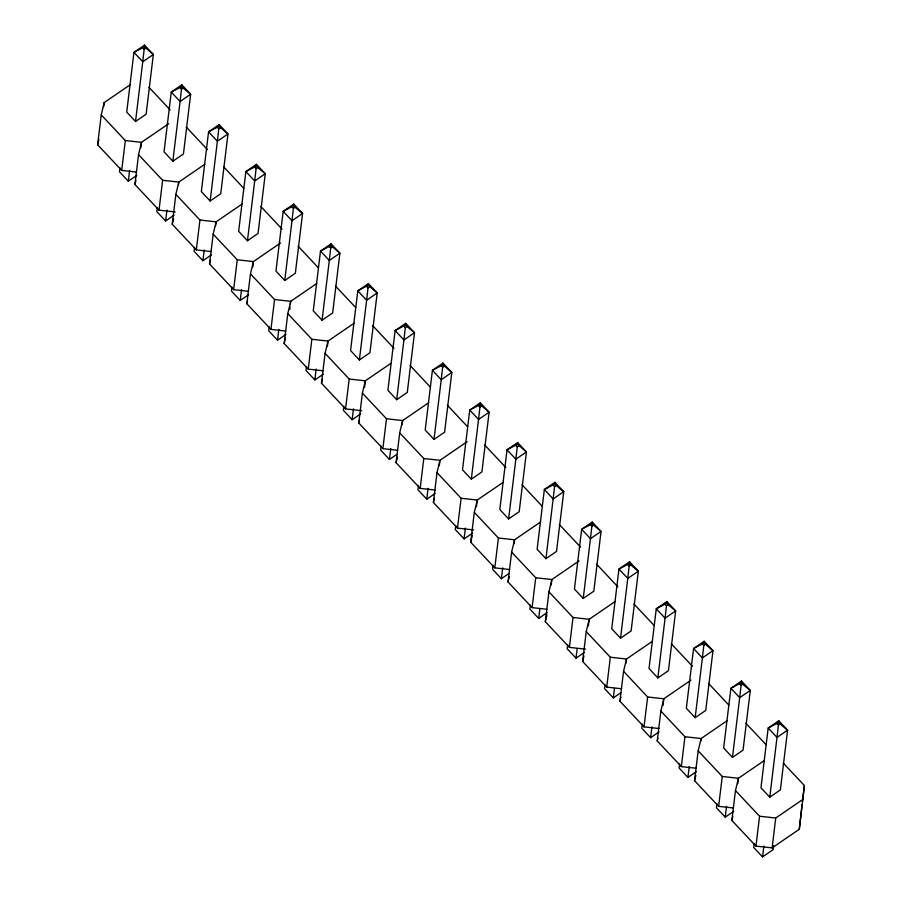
<?xml version="1.0" encoding="UTF-8"?>
<svg xmlns="http://www.w3.org/2000/svg" width="902" height="902" viewBox="0 0 902 902"><rect width="100%" height="100%" fill="white"/><g stroke="black" fill="none" stroke-linecap="round" stroke-linejoin="round"><path stroke-width="1.35" d="M135.537 121.477L142.764 61.731L153.351 54.492L144.421 46.848L144.534 45.1L133.947 52.35L126.72 112.096L135.537 121.477L146.124 114.238L153.351 54.492L144.534 45.1M172.846 161.221L180.073 101.486L190.66 94.236L183.083 88.035L181.73 86.592L181.843 84.844L171.256 92.094L164.029 151.84L172.846 161.221L183.433 153.983L190.66 94.236L181.843 84.844M210.155 200.977L217.382 141.231L227.969 133.981L219.039 126.336L219.152 124.589L208.565 131.839L201.338 191.585L210.155 200.977L220.742 193.727L227.969 133.981L219.152 124.589M247.464 240.721L254.691 180.975L265.278 173.725L257.701 167.524L256.348 166.092L256.461 164.333L245.874 171.583L238.647 231.329L247.464 240.721L258.04 233.471L265.278 173.725L256.461 164.333M284.773 280.466L292 220.719L302.587 213.47L295.01 207.268L293.657 205.836L293.77 204.077L283.183 211.327L275.956 271.074L284.773 280.466L295.349 273.216L302.587 213.47L293.77 204.077M322.07 320.21L329.309 260.464L339.896 253.214L330.966 245.581L331.079 243.833L320.492 251.072L313.265 310.818L322.07 320.21L332.658 312.96L339.896 253.214L331.079 243.833M359.379 359.954L366.618 300.208L377.205 292.958L368.275 285.325L368.388 283.578L357.801 290.816L350.574 350.562L359.379 359.954L369.967 352.705L377.205 292.958L368.388 283.578M396.688 399.699L403.927 339.953L414.514 332.703L406.937 326.513L405.584 325.07L405.697 323.322L395.11 330.572L387.883 390.307L396.688 399.699L407.276 392.449L414.514 332.703L405.697 323.322M433.997 439.443L441.236 379.697L451.812 372.458L442.893 364.814L443.006 363.066L432.419 370.316L425.192 430.051L433.997 439.443L444.585 432.193L451.812 372.458L443.006 363.066M471.306 479.188L478.545 419.441L489.121 412.203L480.202 404.558L480.315 402.811L469.728 410.06L462.5 469.807L471.306 479.188L481.893 471.949L489.121 412.203L480.315 402.811M508.615 518.932L515.843 459.197L526.43 451.947L517.511 444.303L517.624 442.555L507.037 449.805L499.809 509.551L508.615 518.932L519.202 511.693L526.43 451.947L517.624 442.555M545.924 558.676L553.152 498.941L563.739 491.691L556.173 485.49L554.82 484.047L554.933 482.299L544.346 489.549L537.118 549.295L545.924 558.676L556.511 551.438L563.739 491.691L554.933 482.299M583.233 598.432L590.46 538.686L601.048 531.436L592.129 523.803L592.242 522.044L581.655 529.294L574.427 589.04L583.233 598.432L593.82 591.182L601.048 531.436L592.242 522.044M620.542 638.176L627.769 578.43L638.357 571.18L630.791 564.979L629.438 563.547L629.551 561.788L618.964 569.038L611.725 628.784L620.542 638.176L631.129 630.926L638.357 571.18L629.551 561.788M657.851 677.921L665.078 618.174L675.666 610.925L668.1 604.723L666.747 603.291L666.86 601.544L656.273 608.782L649.034 668.529L657.851 677.921L668.438 670.671L675.666 610.925L666.86 601.544M695.16 717.665L702.387 657.919L712.975 650.669L704.056 643.036L704.158 641.288L693.582 648.527L686.343 708.273L695.16 717.665L705.747 710.415L712.975 650.669L704.158 641.288M732.469 757.409L739.696 697.663L750.284 690.413L742.718 684.223L741.365 682.78L741.467 681.033L730.891 688.271L723.652 748.017L732.469 757.409L743.056 750.16L750.284 690.413L741.467 681.033M769.778 797.154L777.005 737.408L787.593 730.169L780.016 723.968L778.674 722.525L778.776 720.777L768.188 728.027L760.961 787.762L769.778 797.154L780.365 789.904L787.593 730.169L778.776 720.777M764.468 760.442L738.422 778.268L735.48 790.558L731.86 820.437L755.955 846.099L772.112 847.88L799.285 829.288L802.081 804.561M799.285 829.288L804.381 785.552L783.184 762.968M145.774 48.291L144.151 49.396L142.764 61.731L133.947 52.35L144.421 46.848M183.083 88.035L181.46 89.151L180.073 101.486L171.256 92.094L181.73 86.592M220.392 127.78L218.769 128.896L217.382 141.231L208.565 131.839L219.039 126.336M257.701 167.524L256.078 168.64L254.691 180.975L245.874 171.583L256.348 166.092M295.01 207.268L293.387 208.385L292 220.719L283.183 211.327L293.657 205.836M332.319 247.013L330.696 248.129L329.309 260.464L320.492 251.072L330.966 245.581M369.628 286.768L368.005 287.873L366.618 300.208L357.801 290.816L368.275 285.325M406.937 326.513L405.314 327.618L403.927 339.953L395.11 330.572L405.584 325.07M444.246 366.257L442.623 367.362L441.236 379.697L432.419 370.316L442.893 364.814M481.555 406.001L479.932 407.106L478.545 419.441L469.728 410.06L480.202 404.558M518.864 445.746L517.241 446.862L515.843 459.197L507.037 449.805L517.511 444.303M556.173 485.49L554.55 486.606L553.152 498.941L544.346 489.549L554.82 484.047M593.482 525.235L591.859 526.351L590.46 538.686L581.655 529.294L592.129 523.803M630.791 564.979L629.168 566.095L627.769 578.43L618.964 569.038L629.438 563.547M668.1 604.723L666.477 605.84L665.078 618.174L656.273 608.782L666.747 603.291M705.409 644.479L703.786 645.584L702.387 657.919L693.582 648.527L704.056 643.036M742.718 684.223L741.094 685.328L739.696 697.663L730.891 688.271L741.365 682.78M780.016 723.968L778.403 725.073L777.005 737.408L768.188 728.027L778.674 722.525M136.529 172.056L121.714 170.422L97.619 144.76L101.238 114.892L104.181 102.591L130.215 84.765M103.685 106.661L104.181 102.591M119.989 167.761L119.492 171.831L128.309 181.223L136.777 175.428M121.714 170.422L125.322 140.554L101.238 114.892M128.309 181.223L129.617 170.365M175.18 211.959L159.011 210.166L134.928 184.504L138.547 154.637L141.49 142.336L168.663 123.732M140.836 147.77L141.49 142.336L125.322 140.554M157.298 207.505L156.801 211.587L165.607 220.967L174.086 215.172M159.011 210.166L162.631 180.299L138.547 154.637M165.607 220.967L166.926 210.11M211.147 251.545L196.32 249.91L172.237 224.248L175.856 194.381L178.799 182.08L204.833 164.254M178.472 184.797L178.799 182.08L162.631 180.299M194.595 247.249L194.11 251.331L202.916 260.712L211.395 254.916M196.32 249.91L199.94 220.043L175.856 194.381M202.916 260.712L204.235 249.854M248.456 291.301L233.629 289.655L209.546 263.993L213.165 234.125L216.108 221.824L242.142 203.999M215.612 225.906L216.108 221.824L199.94 220.043M231.904 286.994L231.419 291.075L240.225 300.456L248.693 294.661M233.629 289.655L237.249 259.787L213.165 234.125M240.225 300.456L241.544 289.598M285.765 331.045L270.938 329.41L246.855 303.748L250.463 273.87L253.417 261.569L280.59 242.976M252.752 267.003L253.417 261.569L237.249 259.787M269.213 326.75L268.728 330.82L277.534 340.212L286.002 334.405M270.938 329.41L274.558 299.532L250.463 273.87M277.534 340.212L278.853 329.343M323.074 370.79L308.247 369.155L284.164 343.493L287.772 313.614L290.726 301.313L316.76 283.487M289.734 309.465L290.061 306.748M290.399 304.03L290.726 301.313L274.558 299.532M306.522 366.494L306.037 370.564L314.843 379.956L323.311 374.161M308.247 369.155L311.867 339.276L287.772 313.614M314.843 379.956L316.162 369.087M361.725 410.681L345.556 408.899L321.473 383.237L325.081 353.358L328.035 341.069L354.069 323.243M327.37 346.492L328.035 341.069L311.867 339.276M343.831 406.238L343.346 410.309L352.152 419.701L360.62 413.905M345.556 408.899L349.175 379.02L325.081 353.358M352.152 419.701L353.471 408.832M397.681 450.278L382.865 448.644L358.782 422.982L362.39 393.103L365.344 380.813L391.378 362.987M364.521 387.601L365.344 380.813L349.175 379.02M381.14 445.983L380.655 450.053L389.461 459.445L396.869 454.371M382.865 448.644L386.484 418.765L362.39 393.103M389.461 459.445L390.78 448.576M434.989 490.023L420.174 488.388L396.091 462.726L399.699 432.859L402.653 420.558L428.687 402.732M402.157 424.628L402.653 420.558L386.484 418.765M418.449 485.727L417.953 489.797L426.77 499.189L435.238 493.394M420.174 488.388L423.793 458.52L399.699 432.859M426.77 499.189L428.089 488.332M473.651 529.914L457.483 528.132L433.4 502.47L437.008 472.603L439.962 460.302L467.123 441.698M439.297 465.736L439.962 460.302L423.793 458.52M455.758 525.471L455.262 529.542L464.079 538.934L472.547 533.138M457.483 528.132L461.102 498.265L437.008 472.603M464.079 538.934L465.398 528.076M509.607 569.512L494.792 567.877L470.709 542.215L474.317 512.347L477.259 500.046L503.305 482.22M476.448 506.834L477.259 500.046L461.102 498.265M493.067 565.216L492.571 569.297L501.388 578.678L508.796 573.604M494.792 567.877L498.411 538.009L474.317 512.347M501.388 578.678L502.707 567.82M546.916 609.256L532.101 607.621L508.018 581.959L511.626 552.092L514.568 539.791L540.614 521.965M514.084 543.861L514.568 539.791L498.411 538.009M530.376 604.96L529.88 609.042L538.697 618.422L547.164 612.627M532.101 607.621L535.72 577.754L511.626 552.092M538.697 618.422L539.847 608.918M585.578 649.158L569.41 647.365L545.315 621.703L548.935 591.836L551.877 579.535L579.05 560.931M551.223 584.97L551.877 579.535L535.72 577.754M567.685 644.704L567.189 648.786L576.006 658.167L584.473 652.371M569.41 647.365L573.029 617.498L548.935 591.836M576.006 658.167L577.156 648.662M621.534 688.756L606.719 687.121L582.624 661.448L586.244 631.58L589.186 619.279L615.232 601.454M588.363 626.067L589.186 619.279L573.029 617.498M604.994 684.46L604.498 688.53L613.315 697.923L620.723 692.849M606.719 687.121L610.338 657.242L586.244 631.58M613.315 697.923L614.465 688.418M658.843 728.5L644.028 726.865L619.933 701.204L623.553 671.325L626.495 659.024L652.541 641.198M626.011 663.105L626.495 659.024L610.338 657.242M642.303 724.205L641.807 728.275L650.624 737.667L659.091 731.86M644.028 726.865L647.636 696.987L623.553 671.325M650.624 737.667L651.932 726.798M696.152 768.245L681.337 766.61L657.242 740.948L660.862 711.069L663.804 698.779L690.977 680.176M662.981 705.567L663.804 698.779L647.636 696.987M679.612 763.949L679.116 768.019L687.933 777.411L696.4 771.616M681.337 766.61L684.945 736.731L660.862 711.069M687.933 777.411L689.241 766.542M733.461 807.989L718.646 806.354L694.551 780.692L698.171 750.814L701.113 738.524L727.159 720.698M700.786 741.23L701.113 738.524L684.945 736.731M716.921 803.693L716.425 807.764L725.242 817.156L733.709 811.36M718.646 806.354L722.254 776.475L698.171 750.814M725.242 817.156L726.55 806.287M737.768 783.691L738.264 779.621M754.23 843.438L753.734 847.508L762.551 856.9L773.138 849.65L773.623 845.58M755.955 846.099L759.563 816.231L735.48 790.558M762.551 856.9L763.859 846.042M772.112 847.88L775.731 818.013L802.904 799.409M802.408 801.844L804.381 785.552M97.619 144.76L98.927 139.291M134.928 184.504L135.909 180.411M172.237 224.248L173.545 218.791M209.546 263.993L210.527 259.9M246.855 303.748L247.509 301.009M284.164 343.493L285.472 338.024M321.473 383.237L322.454 379.133M358.782 422.982L359.436 420.242M396.091 462.726L397.399 457.258M433.4 502.47L434.381 498.366M470.709 542.215L472.344 535.382M508.018 581.959L509.326 576.491M545.315 621.703L546.962 614.871M582.624 661.448L583.944 655.991M619.933 701.204L620.914 697.099M657.242 740.948L657.896 738.208M694.551 780.692L695.859 775.224M731.86 820.437L732.841 816.333M722.254 776.475L738.422 778.268M759.563 816.231L775.731 818.013M142.798 47.964L144.151 49.396M180.107 87.708L181.46 89.151M217.416 127.453L218.769 128.896M254.725 167.197L256.078 168.64M292.034 206.941L293.387 208.385M329.343 246.686L330.696 248.129M366.652 286.43L368.005 287.873M403.961 326.186L405.314 327.618M441.27 365.93L442.623 367.362M478.579 405.674L479.932 407.106M515.888 445.419L517.241 446.862M553.197 485.163L554.55 486.606M590.506 524.908L591.859 526.351M627.815 564.652L629.168 566.095M665.124 604.396L666.477 605.84M702.433 644.141L703.786 645.584M739.741 683.896L741.094 685.328M777.05 723.641L778.403 725.073M148.943 87.291L170.14 109.875M186.252 127.035L207.449 149.619M223.561 166.78L243.788 188.338M260.87 206.524L282.067 229.108M298.167 246.269L318.406 267.826M335.476 286.013L355.715 307.571M372.785 325.757L393.982 348.341M410.094 365.513L430.333 387.059M447.403 405.257L467.642 426.815M484.712 445.002L505.909 467.586M522.021 484.746L542.26 506.304M559.33 524.49L580.527 547.074M596.639 564.235L617.836 586.819M633.948 603.979L654.187 625.537M671.257 643.724L692.454 666.307M708.566 683.468L728.805 705.026M745.875 723.224L766.114 744.77"/></g></svg>
